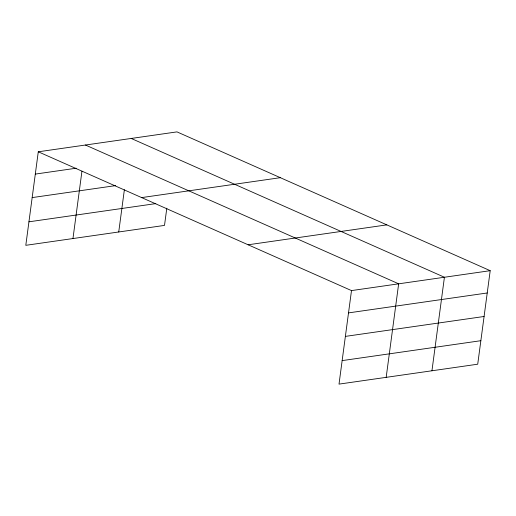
<?xml version="1.0" encoding="UTF-8"?>
<svg xmlns="http://www.w3.org/2000/svg" width="516" height="516" viewBox="0 0 516 516"><rect width="100%" height="100%" fill="white"/><g stroke="black" fill="none" stroke-linecap="round" stroke-linejoin="round"><path stroke-width="0.77" d="M38.281 151.794L351.493 290.592L339.012 384.117L477.719 364.206L490.2 270.681L176.988 131.883L38.281 151.794L25.8 245.319L164.507 225.408L166.81 208.174M72.962 238.553L81.941 171.241M118.732 231.981L124.375 189.727M386.174 377.351L398.655 283.819L85.443 145.022M431.95 370.778L444.424 277.247L131.212 138.449M35.307 174.092L76.174 168.222M32.166 197.596L115.629 185.618M141.642 197.596L280.349 177.685M28.935 221.815L155.806 203.607M248.131 244.784L386.839 224.873M351.493 290.592L490.2 270.681M348.519 312.889L487.227 292.978M345.378 336.393L484.085 316.482M342.147 360.613L480.854 340.702"/></g></svg>
